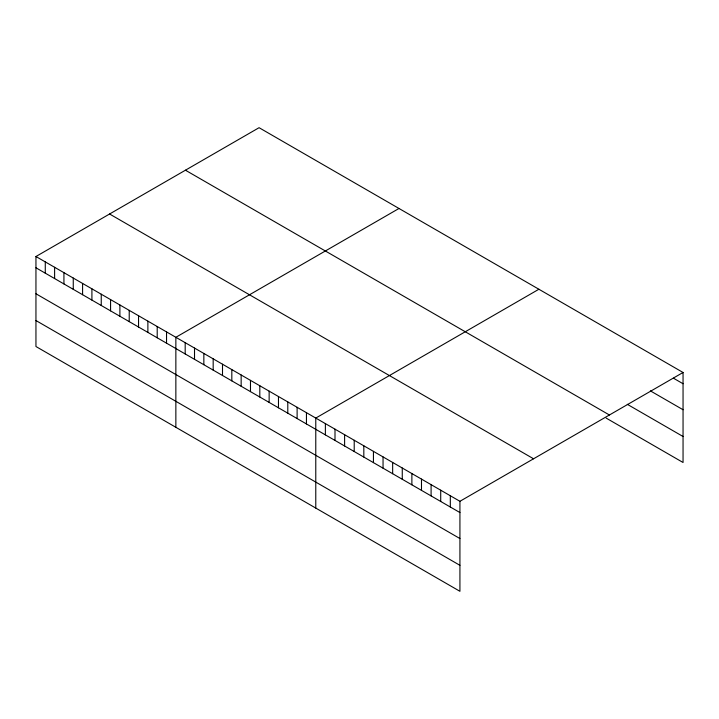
<?xml version="1.0" encoding="UTF-8"?>
<svg xmlns="http://www.w3.org/2000/svg" width="719" height="719" viewBox="0 0 719 719"><rect width="100%" height="100%" fill="white"/><g stroke="black" fill="none" stroke-linecap="round" stroke-linejoin="round"><path stroke-width="1.08" d="M683.05 372.478L459.926 501.296L459.926 591.306L35.95 346.522L35.95 256.512L259.074 127.694L683.05 372.478L683.05 462.488L606.171 418.099M398.982 208.474L175.858 337.292L175.858 427.302M538.899 289.245L315.776 418.072L315.776 508.081M673.442 378.194L683.05 383.739M650.371 390.866L683.05 409.731M627.31 404.321L683.05 436.505M185.439 170.205L609.415 414.989M109.585 214.001L533.561 458.785M35.95 256.512L459.926 501.296M35.95 267.783L459.926 512.557M35.95 293.765L459.926 538.549M35.95 320.539L459.926 565.323M450.319 495.742L450.319 507.012M440.711 490.196L440.711 501.467M431.094 484.651L431.094 495.912M421.487 479.097L421.487 490.367M411.879 473.551L411.879 484.822M402.263 468.006L402.263 479.267M392.655 462.452L392.655 473.722M383.047 456.907L383.047 468.177M373.44 451.361L373.44 462.623M363.823 445.807L363.823 457.077M354.215 440.262L354.215 451.532M344.608 434.716L344.608 445.978M335 429.162L335 440.432M325.383 423.617L325.383 434.887M306.447 412.679L306.447 423.949M297.118 407.296L297.118 418.566M287.789 401.912L287.789 413.182M278.469 396.529L278.469 407.799M269.14 391.145L269.14 402.406M259.811 385.752L259.811 397.023M250.482 380.369L250.482 391.639M241.153 374.985L241.153 386.256M231.824 369.602L231.824 380.872M222.504 364.218L222.504 375.48M213.175 358.826L213.175 370.096M203.845 353.442L203.845 364.713M194.516 348.059L194.516 359.329M185.187 342.675L185.187 353.946M166.538 331.908L166.538 343.17M157.209 326.516L157.209 337.786M147.88 321.132L147.88 332.403M138.551 315.749L138.551 327.019M129.222 310.365L129.222 321.636M119.893 304.982L119.893 316.243M110.573 299.589L110.573 310.86M101.244 294.206L101.244 305.476M91.915 288.822L91.915 300.093M82.586 283.439L82.586 294.709M73.257 278.055L73.257 289.317M63.928 272.663L63.928 283.933M54.608 267.279L54.608 278.55M45.279 261.896L45.279 273.166"/></g></svg>
